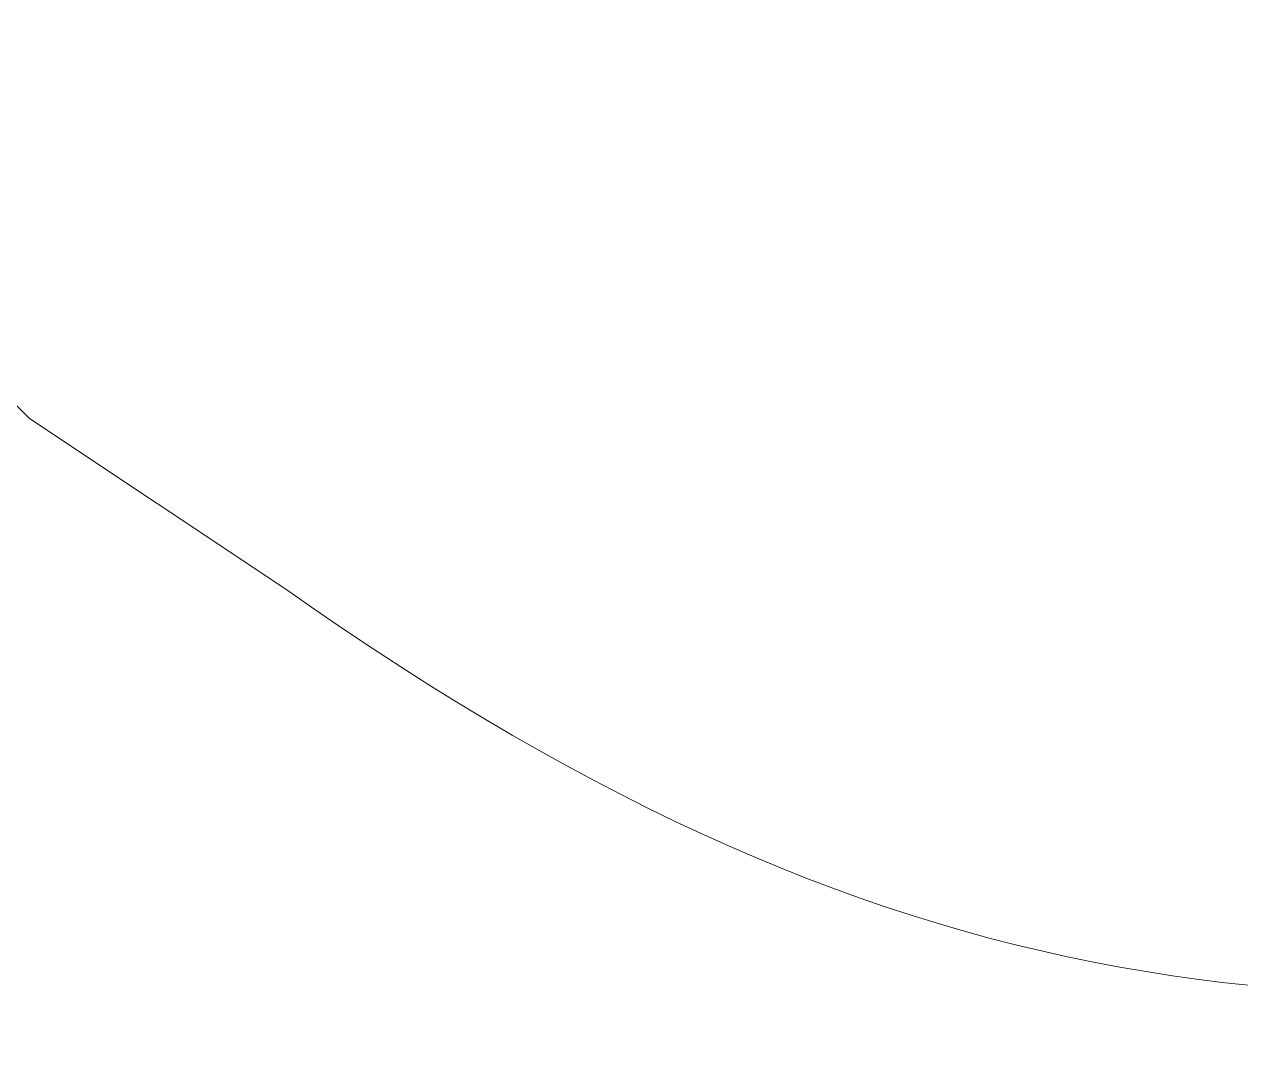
# Model space of a CAD drawing. Header units: millimetres. Extents: x 37 to 401, y 0 to 137.
# Drawn here: x 120.6254 to 120.927, y 44.884 to 45.1398 of the extents above; entities that cross this region are included whole.
import ezdxf

# ---------------------------------------------------------------- set-up
doc = ezdxf.new("R2010")
doc.units = ezdxf.units.MM

msp = doc.modelspace()

# ---------------------------------------------------------------- linework, layer by layer
at = {"color": 7, "lineweight": 5}
msp.add_open_spline([(115.821883, 49.867995), (115.821883, 49.867995), (120.584383, 45.084399), (120.584383, 45.084399), (120.584383, 45.084399), (120.626717, 45.041995), (120.626717, 45.041995), (120.626717, 45.041995), (120.690217, 44.999697), (120.690217, 44.999697), (120.844804, 44.890724), (120.956211, 44.884021), (121.134717, 44.914995), (121.134717, 44.914995), (121.177085, 44.936197), (121.177085, 44.936197), (121.177085, 44.936197), (121.219383, 44.978495), (121.219383, 44.978495), (121.219383, 44.978495), (121.282883, 44.999697), (121.282883, 44.999697), (121.282883, 44.999697), (121.367585, 45.084399), (121.367585, 45.084399), (121.367585, 45.084399), (126.024217, 49.719899), (126.024217, 49.719899), (126.024217, 49.719899), (126.108883, 49.804495), (126.108883, 49.804495), (126.108883, 49.804495), (126.130085, 49.846899), (126.130085, 49.846899), (126.130085, 49.846899), (126.172383, 49.867995), (126.172383, 49.867995), (126.172383, 49.867995), (126.235883, 49.994995), (126.235883, 49.994995), (126.235883, 49.994995), (126.257085, 50.016197), (126.257085, 50.016197), (126.257085, 50.016197), (126.257085, 50.058495), (126.257085, 50.058495), (126.257085, 50.058495), (126.278217, 50.100899), (126.278217, 50.100899), (126.278217, 50.100899), (126.278217, 50.291399), (126.278217, 50.291399), (126.278217, 50.291399), (126.257085, 50.333697), (126.257085, 50.333697), (126.257085, 50.333697), (126.257085, 50.375995), (126.257085, 50.375995), (126.257085, 50.375995), (126.214717, 50.418399), (126.214717, 50.418399), (126.214717, 50.418399), (126.193585, 50.460697), (126.193585, 50.460697), (126.075687, 50.619094), (125.852802, 50.696423), (125.664383, 50.629995), (125.664383, 50.629995), (125.537383, 50.545399), (125.537383, 50.545399), (125.537383, 50.545399), (120.986585, 45.994495), (120.986585, 45.994495), (120.986585, 45.994495), (116.435717, 50.524197), (116.435717, 50.524197), (116.435717, 50.524197), (116.393383, 50.566495), (116.393383, 50.566495), (115.943309, 50.874223), (115.456406, 50.308015), (115.779585, 49.910399), (115.779585, 49.910399), (115.821883, 49.867995), (115.821883, 49.867995)], degree=3, knots=[0, 0, 0, 0, 1, 1, 1, 2, 2, 2, 3, 3, 3, 4, 4, 4, 5, 5, 5, 6, 6, 6, 7, 7, 7, 8, 8, 8, 9, 9, 9, 10, 10, 10, 11, 11, 11, 12, 12, 12, 13, 13, 13, 14, 14, 14, 15, 15, 15, 16, 16, 16, 17, 17, 17, 18, 18, 18, 19, 19, 19, 20, 20, 20, 21, 21, 21, 22, 22, 22, 23, 23, 23, 24, 24, 24, 25, 25, 25, 26, 26, 26, 27, 27, 27, 28, 28, 28, 28], dxfattribs=at)

doc.saveas('drawing.dxf')
